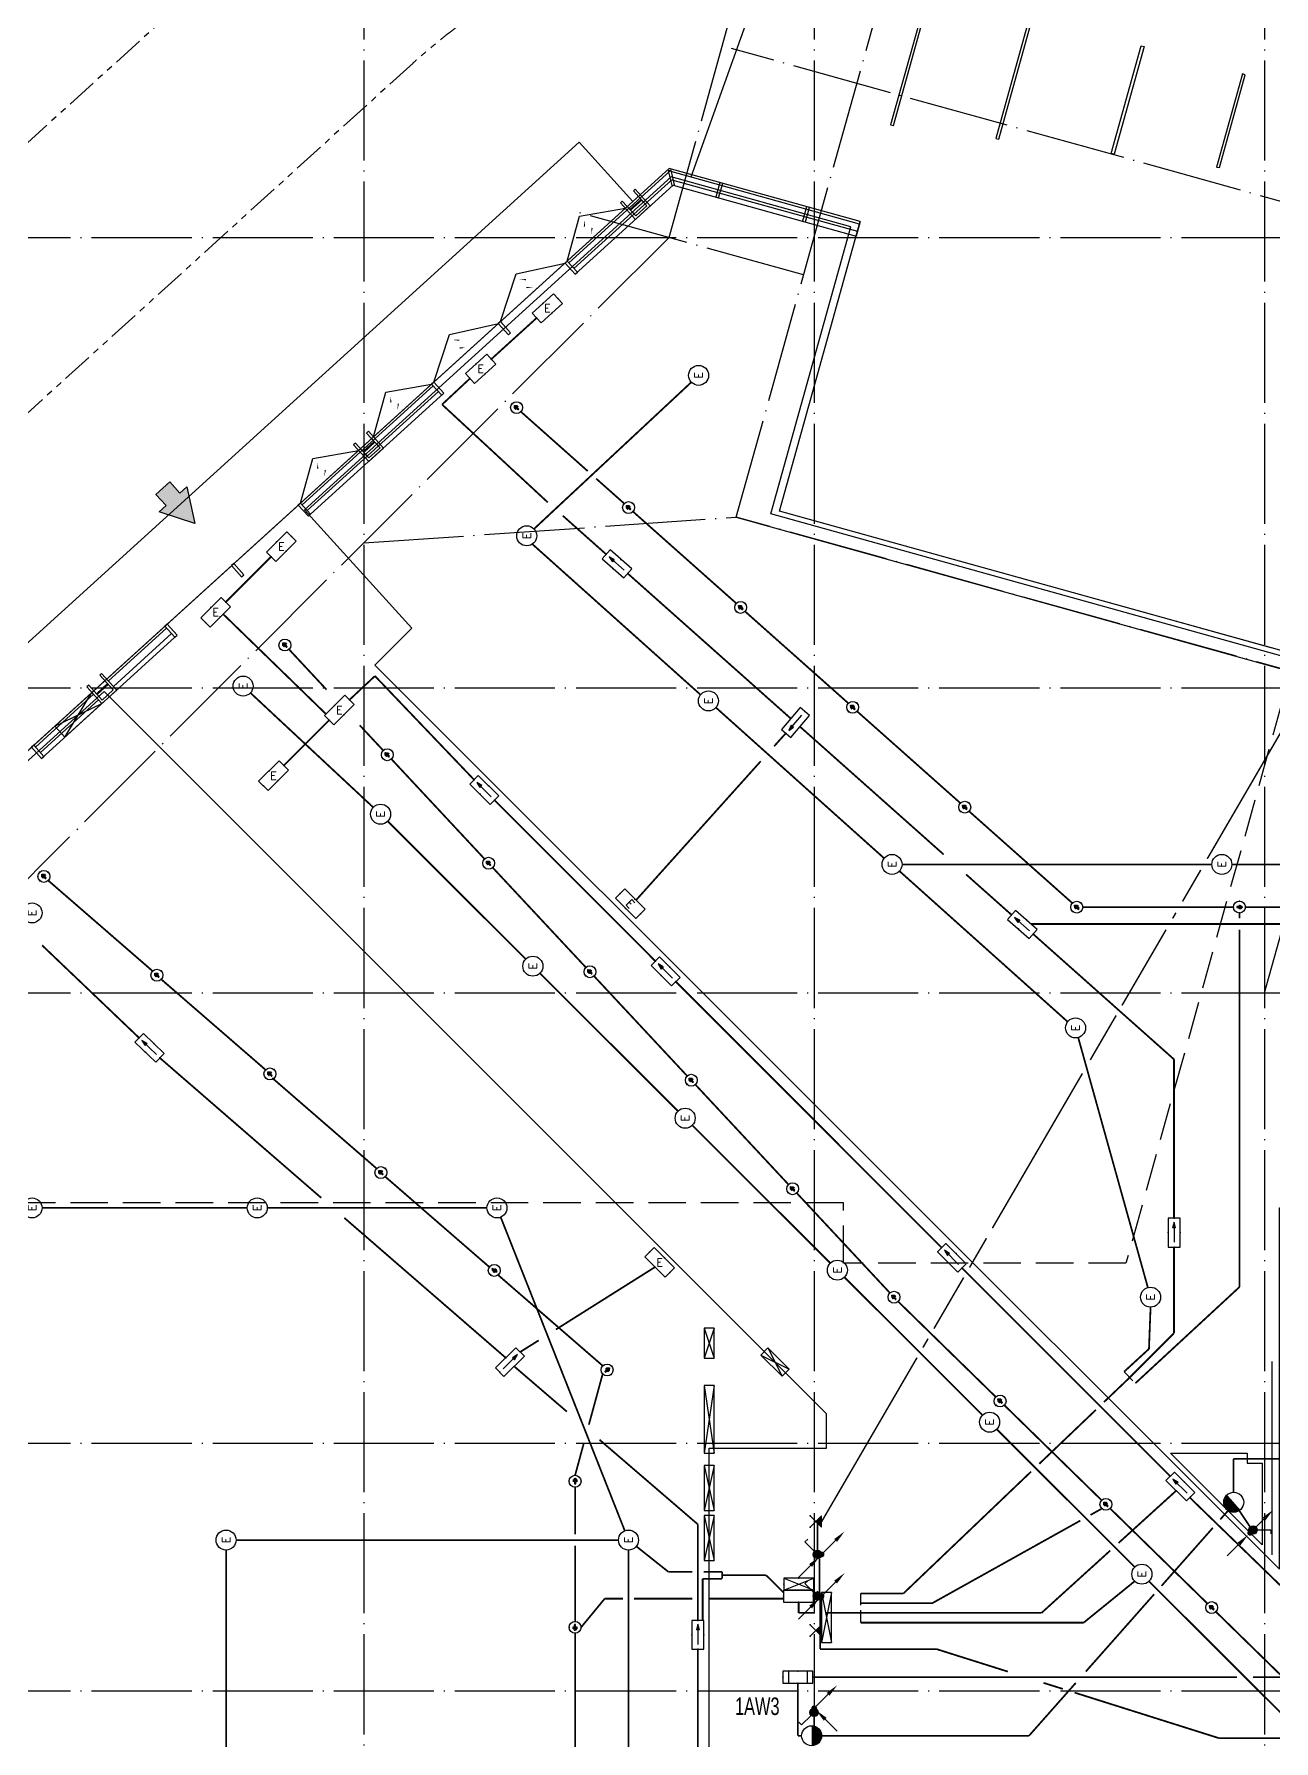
# Model space of a CAD drawing. Extents: x -288892 to 250096, y -100054 to 404668.
# Drawn here: x 70813 to 95587, y 10748 to 44866 of the extents above; entities that cross this region are included whole.
import ezdxf
from ezdxf.enums import TextEntityAlignment as Align
from ezdxf.xclip import XClip

# ---------------------------------------------------------------- set-up
doc = ezdxf.new("R2010")
doc.units = 0
doc.header["$LTSCALE"] = 1000
doc.header["$MEASUREMENT"] = 0
for name, pattern in [('104-14# 核心筒$0$DOTE', [2.42, 2, -0.2, 0.02, -0.2]), ('DASH', [0.35, 0.25, -0.1]), ('X-104 14#平面$0$109 3#平面$0$DASH', [0.35, 0.25, -0.1]), ('X-104 14#平面$0$PHANTOM2', [1.25, 0.625, -0.125, 0.125, -0.125, 0.125, -0.125])]:
    doc.linetypes.add(name, pattern=pattern)
doc.layers.get('0').update_dxf_attribs({"linetype": 'CONTINUOUS'})
for name, color, linetype in [('104-14# 核心筒$0$A_AXIS-轴线', 36, '104-14# 核心筒$0$DOTE'), ('14#楼幕墙$0$A-C_玻璃幕墙', 140, 'CONTINUOUS'), ('14#楼幕墙$0$A-C_窗', 140, 'CONTINUOUS'), ('EQUIP-照明', 3, 'CONTINUOUS'), ('EQUIP-箱柜', 3, 'CONTINUOUS'), ('LWIRE', 4, 'CONTINUOUS'), ('TEL_TEXT', 3, 'CONTINUOUS'), ('WIRE-应急', 2, 'DASH'), ('WIRE-照明', 1, 'CONTINUOUS'), ('X-104 14#平面$0$05-填充_天正', 26, 'CONTINUOUS'), ('X-104 14#平面$0$A-C_玻璃幕墙', 140, 'CONTINUOUS'), ('X-104 14#平面$0$A-E_栏杆', 232, 'CONTINUOUS'), ('X-104 14#平面$0$A-O_屋面', 201, 'CONTINUOUS'), ('X-104 14#平面$0$A-SUR_吊顶', 40, 'CONTINUOUS'), ('X-104 14#平面$0$A-TECH_暖通', 6, 'CONTINUOUS'), ('X-104 14#平面$0$A-TECH_电气', 240, 'CONTINUOUS'), ('X-104 14#平面$0$DUCT-新风管立管', 3, 'CONTINUOUS')]:
    doc.layers.add(name, color=color, linetype=linetype)
doc.layers.add('14#楼幕墙$0$04-不打印_辅助线', color=165, linetype='CONTINUOUS', plot=False)
doc.layers.add('X-104 14#平面$0$000套内', color=226, linetype='CONTINUOUS', lineweight=30)
doc.styles.add('_COMPLEX', font='ros.shx', dxfattribs={"width": 0.6, "bigfont": 'jd.shx'})
doc.styles.add('_TCH_LABEL', font='COMPLEX', dxfattribs={"bigfont": 'GBCBIG'})
doc.styles.add('_TEL_DIM', font='SIMPLEX', dxfattribs={"width": 0.8, "height": 3.5, "bigfont": 'HZTXT'})
doc.styles.get("Standard").update_dxf_attribs({"font": 'gbenor.shx', "bigfont": 'gbcbig.shx'})

# ---------------------------------------------------------------- blocks, each defined once
blk = doc.blocks.new('14#楼幕墙$0$A$C38D07553')
blk.add_lwpolyline([(-60, -300), (0, -300), (0, 0), (-60, 0)], close=True)
blk = doc.blocks.new('*U1890')
blk.add_lwpolyline([(300, 0), (0, 0), (0, 150), (300, 150)], close=True)
blk = doc.blocks.new('14#楼幕墙$0$A$C07E80D9E')
blk.add_lwpolyline([(-350, -50), (-50, -50), (-50, -450), (0, -450), (0, 0), (-400, 0), (-400, -450), (-350, -450)], close=True)
for points in [[(-50, -200), (-350, -200)], [(-50, -220), (-350, -220)]]:
    blk.add_lwpolyline(points)
at = {"layer": '14#楼幕墙$0$A-C_玻璃幕墙', "rotation": 180}
blk.add_blockref('*U1890', (-50, -50), dxfattribs=at)
blk = doc.blocks.new('14#楼幕墙$0$A$C385D642F')
for name, p, rotation in [('14#楼幕墙$0$A$C38D07553', (83542, 43045), 13.34204716216174), ('14#楼幕墙$0$A$C07E80D9E', (82830, 42063), 222.2321969592257), ('14#楼幕墙$0$A$C38D07553', (84572, 42782), 344.4518973650947), ('14#楼幕墙$0$A$C38D07553', (86306, 42300), 344.4518973650947), ('14#楼幕墙$0$A$C38D07553', (81466, 41230), 42.23219695921316), ('14#楼幕墙$0$A$C38D07553', (80133, 40020), 42.23219695921316), ('14#楼幕墙$0$A$C38D07553', (78800, 38810), 42.23219695921316), ('14#楼幕墙$0$A$C07E80D9E', (77499, 37224), 222.2321969592257), ('14#楼幕墙$0$A$C38D07553', (76135, 36391), 42.23219695921316), ('14#楼幕墙$0$A$C38D07553', (74802, 35181), 42.23219695921316), ('14#楼幕墙$0$A$C38D07553', (73469, 33971), 42.23219695921316), ('14#楼幕墙$0$A$C07E80D9E', (72168, 32384), 222.2321969592257), ('14#楼幕墙$0$A$C38D07553', (70804, 31551), 42.23219695921316)]:
    blk.add_blockref(name, p, dxfattribs=dict(rotation=rotation))
blk = doc.blocks.new('14#楼幕墙$0$A$C22714246')
blk.add_lwpolyline([(1740, 497), (870, 0), (0, 497)])
at = {"layer": '14#楼幕墙$0$A-C_玻璃幕墙', "color": 1}
blk.add_lwpolyline([(899, 122, 0, 25, 0), (802, 217, 0, 0, 0), (900, 340, 25, 0, 0), (796, 422, 0, 0, 0)], format="xyseb", dxfattribs=at)
blk = doc.blocks.new('14#楼幕墙$0$ddde')
blk.add_lwpolyline([(1740, 497), (955, 0), (170, 497)])
at = {"layer": '14#楼幕墙$0$A-C_玻璃幕墙', "color": 1}
blk.add_lwpolyline([(926, 122, 0, 25, 0), (1023, 217, 0, 0, 0), (925, 340, 25, 0, 0), (1029, 422, 0, 0, 0)], format="xyseb", dxfattribs=at)
blk = doc.blocks.new('14#楼幕墙')
at = {"layer": '14#楼幕墙$0$A-C_玻璃幕墙'}
for p, q in [((83503, 42180), (66341, 26600)), ((83516, 42124), (81499, 40293)), ((87317, 41119), (83503, 42180)), ((87304, 41070), (83516, 42124)), ((81600, 40182), (83556, 41957)), ((81623, 40068), (83582, 41846)), ((83556, 41957), (87263, 40926)), ((83582, 41846), (87237, 40830)), ((87317, 41119), (87237, 40830)), ((78789, 37833), (76168, 35454)), ((76269, 35343), (78890, 37722)), ((76336, 35269), (79002, 37688)), ((70961, 30389), (73626, 32809)), ((73458, 32994), (72296, 31938)), ((72397, 31827), (73559, 32883)), ((72000, 31670), (70837, 30614)), ((70938, 30503), (72100, 31559))]:
    blk.add_line(p, q, dxfattribs=at)
at = {"layer": '14#楼幕墙$0$A-C_玻璃幕墙', "ltscale": 2}
blk.add_lwpolyline([(66783, 27002), (65708, 28186), (81701, 42704), (82776, 41520)], close=True, dxfattribs=at)
at = {"layer": '14#楼幕墙$0$04-不打印_辅助线', "rotation": 222.2321969592249}
for p in [(81088, 40657), (79755, 39448)]:
    blk.add_blockref('14#楼幕墙$0$A$C22714246', p, dxfattribs=at)
at = {"layer": '14#楼幕墙$0$A-C_玻璃幕墙'}
blk.add_blockref('14#楼幕墙$0$A$C385D642F', (0, -900), dxfattribs=at)
at = {"layer": '14#楼幕墙$0$A-C_窗', "rotation": 222.2321969592249}
for p in [(82420, 41867), (78548, 38352), (77089, 37028)]:
    blk.add_blockref('14#楼幕墙$0$ddde', p, dxfattribs=at)
blk = doc.blocks.new('104-14# 核心筒')
at = {"layer": '104-14# 核心筒$0$A_AXIS-轴线'}
for p, q in [((77400, 54018), (77400, -8545)), ((86400, 54018), (86400, -8545)), ((95400, 54018), (95400, -8545)), ((83500, 40800), (86174, 50411)), ((84843, 35210), (88863, 49661)), ((95400, 25700), (101118, 46251)), ((115900, 35910), (84750, 44577)), ((86190, 40052), (81573, 41336)), ((-24839, 40800), (120260, 40800)), ((106496, 29185), (84843, 35210)), ((-24839, 31800), (120260, 31800)), ((-24839, 25700), (120260, 25700)), ((-24839, 16700), (120260, 16700)), ((-24839, 11750), (120260, 11750))]:
    blk.add_line(p, q, dxfattribs=at)
for points in [[(83500, 40800), (68400, 25700)], [(77400, 34695), (84843, 35210)]]:
    blk.add_lwpolyline(points, dxfattribs=at)
blk = doc.blocks.new('*U1805')
blk.add_lwpolyline([(200, 0), (200, 1000), (0, 1000), (0, 0), (200, 0), (0, 1000), (0, 0), (200, 1000)])
blk = doc.blocks.new('X-104 14#平面$0$dd')
at = {"layer": 'X-104 14#平面$0$A-TECH_电气', "rotation": 180}
blk.add_blockref('*U1805', (86813, -285384), dxfattribs=at)
blk = doc.blocks.new('X-104 14#平面$0$sfafd')
at = {"layer": 'X-104 14#平面$0$05-填充_天正'}
blk.add_hatch(color=256, dxfattribs=at).paths.add_polyline_path([(0, 0), (-143, -205), (-307, -90), (-379, -192), (-590, 261), (-92, 217), (-164, 115)])
blk.add_lwpolyline([(0, 0), (-143, -205), (-307, -90), (-379, -192), (-590, 261), (-92, 217), (-164, 115)], close=True, dxfattribs=at)
blk = doc.blocks.new('*U1802')
blk.add_lwpolyline([(200, 0), (200, 600), (0, 600), (0, 0), (200, 0), (0, 600), (0, 0), (200, 600)])
blk = doc.blocks.new('*U1813')
blk.add_lwpolyline([(200, 0), (200, 1350), (0, 1350), (0, 0), (200, 0), (0, 1350), (0, 0), (200, 1350)])
blk = doc.blocks.new('*U1803')
blk.add_lwpolyline([(200, 0), (200, 900), (0, 900), (0, 0), (200, 0), (0, 900), (0, 0), (200, 900)])
blk = doc.blocks.new('*U1834')
blk.add_lwpolyline([(300, 0), (300, 1000), (0, 1000), (0, 0), (300, 0), (0, 1000), (0, 0), (300, 1000)])
blk = doc.blocks.new('X-104 14#平面$0$sdfjladfiididid')
at = {"layer": 'X-104 14#平面$0$A-TECH_暖通', "xscale": -1, "rotation": 312.2321969592098}
blk.add_blockref('*U1834', (71427, 30812), dxfattribs=at)
at = {"layer": 'X-104 14#平面$0$A-TECH_暖通'}
for name, p, rotation in [('*U1802', (84400, 19000), 180.0000000000004), ('*U1802', (85477, 18602), 225.0000000000002), ('*U1813', (84400, 17850), 180.0000000000004), ('*U1803', (84400, 16250), 180.0000000000004), ('*U1803', (84400, 15250), 180.0000000000004)]:
    blk.add_blockref(name, p, dxfattribs=dict(at, rotation=rotation))
blk = doc.blocks.new('X-104 14#平面')
blk.add_line((95550, 14469), (95550, 18332))
for points in [[(84843, 35210), (97097, 31800)], [(95534, 32598), (92451, 33456)]]:
    blk.add_lwpolyline(points)
at = {"layer": 'X-104 14#平面$0$000套内'}
blk.add_lwpolyline([(96133, 32326), (85536, 35276), (87132, 41014), (83543, 42013), (76213, 35359), (78362, 32993), (77624, 32254), (95700, 14178), (95700, 21400), (113750, 21400), (113750, 26000), (116750, 26000), (116750, 38348), (99169, 43240)], close=True, dxfattribs=at)
blk.add_lwpolyline([(71599, -2050), (108013, -2050), (110308, 1228), (100422, 8150), (92750, 8150), (92750, 7700), (86650, 7700), (86650, 9600), (84300, 9600), (84300, 16600), (86650, 16600), (86650, 17288), (72211, 31727), (66884, 26891), (68400, 25220), (68400, 6450), (71550, 6450), (71550, -2050)], dxfattribs=at)
at = {"layer": 'X-104 14#平面$0$A-C_玻璃幕墙'}
blk.add_lwpolyline([(-1359, -2200), (108092, -2200), (111292, 2370), (113380, 908), (115789, 4348), (113701, 5811), (116900, 10380), (116900, 38462), (99065, 43424), (96016, 32464), (85707, 35332), (87317, 41119), (83503, 42180), (66341, 26600), (4762, 26600)], close=True, dxfattribs=at)
at = {"layer": 'X-104 14#平面$0$A-E_栏杆'}
for points in [[(88754, 45799), (88696, 45815), (87927, 43050), (87987, 43042)], [(90777, 45236), (90719, 45252), (90031, 42777), (90091, 42769)], [(92395, 42470), (92335, 42478), (92935, 44635), (92993, 44619)], [(95016, 44056), (94958, 44072), (94439, 42205), (94499, 42197)]]:
    blk.add_lwpolyline(points, close=True, dxfattribs=at)
at = {"layer": 'X-104 14#平面$0$A-O_屋面', "ltscale": 5}
blk.add_lwpolyline([(86050, 49550), (86050, 48900), (86400, 48900), (83933, 42008)], dxfattribs=at)
at = {"layer": 'X-104 14#平面$0$A-SUR_吊顶', "linetype": 'X-104 14#平面$0$PHANTOM2'}
for p, q in [((75695, 47247), (65745, 38215)), ((78384, 44285), (68434, 35253))]:
    blk.add_line(p, q, dxfattribs=at)
at = {"layer": 'X-104 14#平面$0$A-SUR_吊顶', "linetype": 'X-104 14#平面$0$109 3#平面$0$DASH', "ltscale": 3}
blk.add_lwpolyline([(109062, -4432), (119297, 10714), (117563, 11100), (120742, 38795), (99427, 44725), (92631, 20300), (86987, 20300), (86987, 21500), (8392, 21500), (5689, 8781), (-2734, 10571), (-6010, -4842), (40178, -2825), (39845, -4916), (83846, -2647)], close=True, dxfattribs=at)
at = {"layer": 'X-104 14#平面$0$A-SUR_吊顶', "linetype": 'X-104 14#平面$0$PHANTOM2'}
blk.add_arc((86449, 35400), 12000, 90, 132.2322, dxfattribs=at)
at = {"layer": 'X-104 14#平面$0$DUCT-新风管立管', "color": 1}
blk.add_lwpolyline([(95350, 14669), (93519, 16500), (95050, 16500), (95050, 16300), (95350, 16300)], close=True, dxfattribs=at)
ref = blk.add_blockref('104-14# 核心筒', (0, 0))
XClip(ref).set_block_clipping_path([(-38664.3623821461, -25500), (139216.5485069363, 330900)])
for name, p in [('X-104 14#平面$0$dd', (-63, 299100)), ('14#楼幕墙', (0, 0)), ('X-104 14#平面$0$sdfjladfiididid', (0, 0))]:
    blk.add_blockref(name, p)
at = {"xscale": 1.5, "yscale": 1.5, "zscale": 1.5, "rotation": 167.2307667264407}
blk.add_blockref('X-104 14#平面$0$sfafd', (73246, 35663), dxfattribs=at)
blk = doc.blocks.new('$equip_U$00000189(HT0843)')
at = {"color": 2}
for p, q in [((-0.72, 0.66), (-0.72, 0)), ((0.72, 0.66), (-0.72, 0.66)), ((-0.72, 0), (0.72, 0)), ((0.72, 0), (0.72, 0.66))]:
    blk.add_line(p, q, dxfattribs=at)
at = {"color": 2, "const_width": 0.0125}
for points in [[(0.72, 0.66), (0.72, 0.66), (-0.72, 0.66)], [(-0.72, 0.66), (-0.72, 0)], [(-0.72, 0), (0.72, 0)], [(0.72, 0), (0.72, 0.66)]]:
    blk.add_lwpolyline(points, dxfattribs=at)
at = {"color": 2}
blk.add_lwpolyline([(-0.72, 0.66), (-0.72, 0)], dxfattribs=at)
for p in [(-0.72, 0.33), (0, 0.66), (0, 0), (0.72, 0.33)]:
    blk.add_point(p)
at = {"color": 7, "style": '_TEL_DIM'}
blk.add_attdef('$TEXT$', text='', height=0.4, dxfattribs=at).set_placement((0, 0.33), align=Align.MIDDLE_CENTER)
at = {"color": 7, "style": '_TEL_DIM', "flags": 1}
blk.add_attdef('A', text='', height=0.000025, dxfattribs=at).set_placement((0, 0), align=Align.MIDDLE_CENTER)
blk = doc.blocks.new('$equip$00001838')
blk.add_circle((0, 0), 0.5)
at = {"color": 7, "style": '_TEL_DIM'}
blk.add_attdef('$TEXT$', text='', height=0.4, dxfattribs=at).set_placement((0, 0), align=Align.MIDDLE_CENTER)
at = {"color": 7, "style": '_TEL_DIM', "flags": 1}
blk.add_attdef('A', text='', height=0.00002, dxfattribs=at).set_placement((0, 0), align=Align.MIDDLE_CENTER)
blk = doc.blocks.new('$equip$00002541')
blk.add_hatch(color=256).paths.add_polyline_path([(-0.24, 0.372), (-0.528, 0.3), (-0.24, 0.228)])
for p, q in [((-0.72, 0.6), (-0.72, 0)), ((0.72, 0.6), (-0.72, 0.6)), ((-0.72, 0), (0.72, 0)), ((-0.24, 0.372), (-0.528, 0.3)), ((-0.528, 0.3), (-0.24, 0.228)), ((-0.24, 0.372), (-0.24, 0.228)), ((0.72, 0), (0.72, 0.6))]:
    blk.add_line(p, q)
at = {"color": 7}
blk.add_line((-0.48, 0.3), (0.48, 0.3), dxfattribs=at)
at = {"const_width": 0.02}
blk.add_lwpolyline([(-0.72, 0.6), (-0.72, 0), (0.72, 0), (0.72, 0.6), (-0.72, 0.6), (-0.72, 0)], dxfattribs=at)
for p in [(-0.72, 0.3), (0, 0.6), (0, 0), (0.72, 0.3)]:
    blk.add_point(p)
at = {"color": 7, "style": '_TEL_DIM', "flags": 1}
blk.add_attdef('A', text='', height=0.00002, dxfattribs=at).set_placement((0, 0), align=Align.MIDDLE_CENTER)
blk = doc.blocks.new('$equip$00002534')
for p, q in [((-0.72, 0.66), (-0.72, 0)), ((0.72, 0.66), (-0.72, 0.66)), ((-0.72, 0), (0.72, 0)), ((0.72, 0), (0.72, 0.66))]:
    blk.add_line(p, q)
at = {"const_width": 0.02}
blk.add_lwpolyline([(-0.72, 0.66), (-0.72, 0), (0.72, 0), (0.72, 0.66), (-0.72, 0.66), (-0.72, 0)], dxfattribs=at)
for p in [(-0.72, 0.33), (0, 0.66), (0, 0), (0.72, 0.33)]:
    blk.add_point(p)
at = {"color": 7, "style": '_TEL_DIM'}
blk.add_attdef('$TEXT$', text='', height=0.4, dxfattribs=at).set_placement((0, 0.33), align=Align.MIDDLE_CENTER)
at = {"color": 7, "style": '_TEL_DIM', "flags": 1}
blk.add_attdef('A', text='', height=0.00002, dxfattribs=at).set_placement((0, 0), align=Align.MIDDLE_CENTER)
blk = doc.blocks.new('$equip$00001154')
for p, q in [((0, 0.283), (0, -0.283)), ((0, 0.283), (0.566, -0.283)), ((0.566, 0.283), (0, -0.283))]:
    blk.add_line(p, q)
for p in [(0, 0.004), (0.283, 0), (0.566, 0.283), (0.566, -0.283)]:
    blk.add_point(p)
blk.add_solid([(0, -0.283), (0.283, 0), (0, 0.283)])
at = {"layer": 'TEL_TEXT', "style": '_TEL_DIM', "flags": 1}
blk.add_attdef('A', text='', height=0.00002, dxfattribs=at).set_placement((0, 0), align=Align.MIDDLE_CENTER)
blk = doc.blocks.new('$equip$00001151')
blk.add_circle((0, 0.5), 0.5)
for points in [[(0.433, 0.25), (-0.433, 0.25), (0.5, 0.5), (-0.5, 0.5)], [(0.25, 0.067), (-0.25, 0.067), (0.433, 0.25), (-0.433, 0.25)], [(0, 0), (0, 0), (0.25, 0.067), (-0.25, 0.067)]]:
    blk.add_solid(points)
at = {"flags": 9}
blk.add_attdef('A', (0, 0), '', height=0.00002, dxfattribs=at)
blk = doc.blocks.new('$equip$00001962')
for p, q in [((0.147, 0.356), (0.625, 0.833)), ((0.625, 0.833), (0.766, 0.692))]:
    blk.add_line(p, q)
blk.add_circle((0, 0.208), 0.208)
for p in [(-0.208, 0.208), (0, 0.417), (0, 0), (0.208, 0.208)]:
    blk.add_point(p)
for points in [[(-0.18, 0.313), (0.18, 0.313), (-0.208, 0.208), (0.208, 0.208)], [(-0.18, 0.104), (0.18, 0.104), (-0.208, 0.208), (0.208, 0.208)], [(-0.104, 0.389), (0.104, 0.389), (-0.18, 0.313), (0.18, 0.313)], [(-0.104, 0.028), (0.104, 0.028), (-0.18, 0.104), (0.18, 0.104)], [(0, 0.417), (0, 0.417), (-0.104, 0.389), (0.104, 0.389)], [(0, 0), (0, 0), (-0.104, 0.028), (0.104, 0.028)]]:
    blk.add_solid(points)
at = {"layer": 'TEL_TEXT', "style": '_TEL_DIM', "flags": 1}
blk.add_attdef('A', text='', height=0.00002, dxfattribs=at).set_placement((0, 0), align=Align.MIDDLE_CENTER)
blk = doc.blocks.new('$TelecSys$00000081')
for p, q in [((0.104, 0.104), (0.104, 0.104)), ((-1.15, -1.15), (-0.55, -0.55)), ((-0.104, -0.104), (-0.104, -0.104))]:
    blk.add_line(p, q)
at = {"const_width": 0.142}
blk.add_lwpolyline([(0.071, 0, 1), (-0.071, 0, 1)], format="xyb", close=True, dxfattribs=at)
blk.add_solid([(-0.62, -0.48), (-0.48, -0.62), (-0.1, -0.1)])
at = {"width": 0.8, "flags": 9}
blk.add_attdef('A', (0, 0), '', height=0.00002, rotation=180, dxfattribs=at)
blk = doc.blocks.new('$TelecSys$00000079')
for p, q in [((0.7, 0.7), (0, 0)), ((0.104, 0.104), (0.104, 0.104)), ((-0.104, -0.104), (-0.104, -0.104))]:
    blk.add_line(p, q)
at = {"const_width": 0.142}
blk.add_lwpolyline([(-0.071, 0, 1), (0.071, 0, 1)], format="xyb", close=True, dxfattribs=at)
blk.add_solid([(0.63, 0.77), (0.77, 0.63), (1.15, 1.15)])
at = {"width": 0.8, "flags": 9}
blk.add_attdef('A', (0, 0), '', height=0.00002, dxfattribs=at)
blk = doc.blocks.new('$equip$00001428')
for p, q in [((0.75, 0.6), (-0.75, 0.6)), ((-0.75, 0.6), (-0.75, 0)), ((-0.75, 0), (0.75, 0)), ((-0.469, 0.6), (-0.469, 0)), ((0.469, 0.6), (0.469, 0)), ((0.75, 0), (0.75, 0.6))]:
    blk.add_line(p, q)
for p in [(-0.75, 0.3), (0, 0.6), (0, 0), (0.75, 0.3)]:
    blk.add_point(p)
at = {"style": '_TCH_LABEL', "flags": 9}
blk.add_attdef('A', (0, 0), '', height=0.00002, dxfattribs=at)
blk = doc.blocks.new('$equip$00001424')
for p, q in [((-0.75, 0), (0.75, 0.6)), ((-0.75, 0.6), (0.75, 0)), ((0.75, 0.6), (-0.75, 0.6)), ((-0.75, 0.6), (-0.75, 0)), ((-0.75, 0), (0.75, 0)), ((0.75, 0), (0.75, 0.6))]:
    blk.add_line(p, q)
for p in [(-0.75, 0.3), (0, 0.6), (0, 0), (0.75, 0.3)]:
    blk.add_point(p)
at = {"style": '_TCH_LABEL', "flags": 9}
blk.add_attdef('A', (0, 0), '', height=0.00002, dxfattribs=at)
blk = doc.blocks.new('$equip$00001413')
for p, q in [((0.75, 0.6), (-0.75, 0.6)), ((-0.75, 0.6), (-0.75, 0)), ((-0.75, 0), (0.75, 0)), ((0.75, 0), (0.75, 0.6))]:
    blk.add_line(p, q)
for p in [(-0.75, 0.3), (0, 0.6), (0, 0), (0.75, 0.3)]:
    blk.add_point(p)
at = {"style": '_TCH_LABEL', "flags": 9}
blk.add_attdef('A', (0, 0), '', height=0.00002, dxfattribs=at)
blk = doc.blocks.new('$equip_U$00000283(晏大钊)')
at = {"color": 3}
for p, q in [((-0.07, 0.05), (-0.27, 0.05)), ((-0.27, 0.05), (-0.27, 0.05)), ((-0.26, 0.05), (-0.27, 0.04)), ((-0.25, 0.05), (-0.27, 0.03)), ((-0.24, 0.05), (-0.27, 0.02)), ((-0.23, 0.05), (-0.27, 0.01)), ((-0.22, 0.05), (-0.27, 0)), ((-0.2, 0.05), (-0.27, -0.01)), ((-0.19, 0.05), (-0.27, -0.03)), ((-0.18, 0.05), (-0.27, -0.04)), ((-0.17, 0.05), (-0.27, -0.05)), ((-0.16, 0.05), (-0.27, -0.06)), ((-0.27, 0.05), (-0.27, 0.05)), ((-0.26, 0.05), (-0.27, 0.04)), ((-0.25, 0.05), (-0.27, 0.03)), ((-0.24, 0.05), (-0.27, 0.02)), ((-0.23, 0.05), (-0.27, 0.01)), ((-0.22, 0.05), (-0.27, 0)), ((-0.2, 0.05), (-0.27, -0.01)), ((-0.19, 0.05), (-0.27, -0.03)), ((-0.18, 0.05), (-0.27, -0.04)), ((-0.17, 0.05), (-0.27, -0.05)), ((-0.16, 0.05), (-0.27, -0.06)), ((-0.15, 0.05), (-0.26, -0.06)), ((-0.15, 0.05), (-0.26, -0.06)), ((-0.14, 0.05), (-0.25, -0.06)), ((-0.14, 0.05), (-0.25, -0.06)), ((-0.13, 0.05), (-0.24, -0.06)), ((-0.13, 0.05), (-0.24, -0.06)), ((-0.11, 0.05), (-0.23, -0.06)), ((-0.11, 0.05), (-0.23, -0.06)), ((-0.1, 0.05), (-0.22, -0.06)), ((-0.1, 0.05), (-0.22, -0.06)), ((-0.09, 0.05), (-0.21, -0.06)), ((-0.09, 0.05), (-0.21, -0.06)), ((-0.08, 0.05), (-0.2, -0.06)), ((-0.08, 0.05), (-0.2, -0.06)), ((-0.07, 0.05), (-0.18, -0.06)), ((-0.07, 0.05), (-0.18, -0.06)), ((-0.06, 0.05), (-0.17, -0.06)), ((-0.06, 0.05), (-0.17, -0.06)), ((-0.05, 0.05), (-0.16, -0.06)), ((-0.05, 0.05), (-0.16, -0.06)), ((-0.04, 0.05), (-0.15, -0.06)), ((-0.04, 0.05), (-0.15, -0.06)), ((-0.02, 0.05), (-0.14, -0.06)), ((-0.02, 0.05), (-0.14, -0.06)), ((-0.01, 0.05), (-0.13, -0.06)), ((-0.01, 0.05), (-0.13, -0.06)), ((0, 0.05), (-0.12, -0.06)), ((0, 0.05), (-0.12, -0.06)), ((0.01, 0.05), (-0.11, -0.06)), ((0.01, 0.05), (-0.11, -0.06)), ((0.02, 0.05), (-0.09, -0.06)), ((0.02, 0.05), (-0.09, -0.06)), ((0.03, 0.05), (-0.08, -0.06)), ((0.03, 0.05), (-0.08, -0.06)), ((0.04, 0.05), (-0.07, -0.06)), ((0.04, 0.05), (-0.07, -0.06)), ((0.05, 0.05), (-0.06, -0.06)), ((0.05, 0.05), (-0.06, -0.06)), ((-0.04, 0.17), (-0.05, 0.16)), ((-0.04, 0.17), (-0.05, 0.16)), ((0.07, 0.05), (-0.05, -0.06)), ((0.07, 0.05), (-0.05, -0.06)), ((-0.03, 0.17), (-0.04, 0.16)), ((-0.02, 0.17), (-0.04, 0.15)), ((-0.03, 0.17), (-0.04, 0.16)), ((-0.02, 0.17), (-0.04, 0.15)), ((0.15, 0.13), (-0.04, -0.06)), ((0.15, 0.13), (-0.04, -0.06)), ((0.21, 0.08), (-0.04, -0.18)), ((0.17, 0.03), (-0.04, -0.18)), ((-0.01, 0.17), (-0.03, 0.15)), ((0, 0.17), (-0.03, 0.14)), ((-0.01, 0.17), (-0.03, 0.15)), ((0, 0.17), (-0.03, 0.14)), ((0.16, 0.13), (-0.03, -0.06)), ((0.16, 0.13), (-0.03, -0.06)), ((0.22, 0.07), (-0.03, -0.18)), ((0.17, 0.02), (-0.03, -0.18)), ((0.01, 0.17), (-0.02, 0.14)), ((0.01, 0.17), (-0.02, 0.14)), ((0.17, 0.12), (-0.02, -0.06)), ((0.17, 0.12), (-0.02, -0.06)), ((0.22, 0.07), (-0.02, -0.18)), ((0.17, 0.01), (-0.02, -0.18)), ((0.02, 0.17), (-0.01, 0.13)), ((0.03, 0.17), (-0.01, 0.13)), ((0.02, 0.17), (-0.01, 0.13)), ((0.03, 0.17), (-0.01, 0.13)), ((0.23, 0.06), (-0.01, -0.18)), ((0.05, 0.17), (0, 0.12)), ((0.06, 0.17), (0, 0.12)), ((0.05, 0.17), (0, 0.12)), ((0.06, 0.17), (0, 0.12)), ((0.17, 0.11), (0, -0.06)), ((0.17, 0.11), (0, -0.06)), ((0.24, 0.06), (0, -0.18)), ((0.07, 0.17), (0.01, 0.11)), ((0.07, 0.17), (0.01, 0.11)), ((0.18, 0.11), (0.01, -0.06)), ((0.18, 0.11), (0.01, -0.06)), ((0.08, 0.17), (0.02, 0.1)), ((0.09, 0.17), (0.02, 0.1)), ((0.08, 0.17), (0.02, 0.1)), ((0.09, 0.17), (0.02, 0.1)), ((0.18, 0.1), (0.02, -0.06)), ((0.18, 0.1), (0.02, -0.06)), ((0.24, 0.05), (0.02, -0.18)), ((0.1, 0.17), (0.03, 0.09)), ((0.11, 0.17), (0.03, 0.09)), ((0.1, 0.17), (0.03, 0.09)), ((0.11, 0.17), (0.03, 0.09)), ((0.19, 0.1), (0.03, -0.06)), ((0.19, 0.1), (0.03, -0.06)), ((0.25, 0.05), (0.03, -0.18)), ((0.12, 0.16), (0.04, 0.08)), ((0.12, 0.16), (0.04, 0.08)), ((0.19, 0.09), (0.04, -0.06)), ((0.19, 0.09), (0.04, -0.06)), ((0.25, 0.04), (0.04, -0.18)), ((0.12, 0.16), (0.05, 0.08)), ((0.12, 0.16), (0.05, 0.08)), ((0.13, 0.15), (0.05, 0.07)), ((0.13, 0.15), (0.05, 0.07)), ((0.2, 0.09), (0.05, -0.06)), ((0.2, 0.09), (0.05, -0.06)), ((0.26, 0.03), (0.05, -0.18)), ((0.14, 0.15), (0.06, 0.07)), ((0.14, 0.15), (0.06, 0.07)), ((0.14, 0.14), (0.06, 0.06)), ((0.14, 0.14), (0.06, 0.06)), ((0.21, 0.08), (0.06, -0.06)), ((0.16, 0.04), (0.06, -0.06)), ((0.27, 0.03), (0.06, -0.18)), ((0.15, 0.14), (0.07, 0.06)), ((0.15, 0.14), (0.07, 0.06)), ((0.27, 0.02), (0.07, -0.18)), ((0.28, 0.02), (0.08, -0.18)), ((0.28, 0.01), (0.09, -0.18)), ((0.28, 0.01), (0.09, -0.18)), ((0.29, 0.01), (0.1, -0.18)), ((0.29, 0.01), (0.1, -0.18)), ((0.3, 0), (0.16, -0.13)), ((0.3, 0), (0.16, -0.13)), ((0.21, 0.08), (0.17, 0.04)), ((0.21, 0.08), (0.18, 0.04)), ((0.22, 0.07), (0.19, 0.04)), ((0.22, 0.07), (0.2, 0.04)), ((0.23, 0.06), (0.21, 0.04)), ((0.24, 0.06), (0.21, 0.03)), ((0.24, 0.05), (0.21, 0.02)), ((0.25, 0.05), (0.21, 0.01)), ((0.25, 0.04), (0.21, 0)), ((0.26, 0.03), (0.21, -0.01)), ((0.27, 0.03), (0.21, -0.02)), ((0.27, 0.02), (0.21, -0.03)), ((0.28, 0.02), (0.21, -0.05)), ((-0.03, -0.15), (-0.05, -0.18)), ((-0.03, -0.15), (-0.05, -0.18)), ((0.17, 0), (-0.01, -0.18)), ((0.17, -0.01), (0, -0.18)), ((0.17, -0.03), (0.02, -0.18)), ((0.17, -0.04), (0.03, -0.18)), ((0.17, -0.05), (0.04, -0.18)), ((0.17, -0.05), (0.05, -0.18)), ((0.18, -0.05), (0.06, -0.18)), ((0.19, -0.05), (0.07, -0.18)), ((0.2, -0.05), (0.08, -0.18)), ((0.3, 0), (0.27, -0.03)), ((0.3, 0), (0.27, -0.03))]:
    blk.add_line(p, q, dxfattribs=at)
at = {"color": 3, "linetype": 'ByBlock', "ltscale": 5}
for p, q in [((-0.27, 0.05), (-0.27, -0.06)), ((0.07, 0.05), (-0.27, 0.05)), ((0.07, 0.05), (-0.06, 0.17)), ((-0.06, 0.17), (0.11, 0.17)), ((0.07, 0.05), (0.07, 0.05)), ((0.11, 0.17), (0.3, 0)), ((-0.27, -0.06), (0.07, -0.06)), ((-0.06, -0.18), (0.07, -0.06)), ((0.11, -0.18), (-0.06, -0.18)), ((0.07, -0.06), (0.07, -0.06)), ((0.3, 0), (0.11, -0.18))]:
    blk.add_line(p, q, dxfattribs=at)
at = {"color": 3}
blk.add_circle((0, 0), 0.595, dxfattribs=at)
for p in [(-0.59, 0), (0, 0.59), (0.59, 0), (0, -0.59)]:
    blk.add_point(p)
at = {"color": 7, "style": '_TEL_DIM', "flags": 1}
for tag in ['A', 'REMARK']:
    blk.add_attdef(tag, text='', height=0.000025, dxfattribs=at).set_placement((0, 0), align=Align.MIDDLE_CENTER)
blk = doc.blocks.new('$equip_U$00000284(晏大钊)')
for p in [(-0.298, 0), (0, 0.298), (0.298, 0), (0, -0.298)]:
    blk.add_point(p)
at = {"xscale": 0.5, "yscale": 0.5, "zscale": 0.5}
blk.add_blockref('$equip_U$00000283(晏大钊)', (0, 0), dxfattribs=at)
at = {"color": 7, "style": '_TEL_DIM', "flags": 1}
for tag in ['A', 'REMARK']:
    blk.add_attdef(tag, text='', height=0.0000125, dxfattribs=at).set_placement((0, 0), align=Align.MIDDLE_CENTER)
blk = doc.blocks.new('$equip_U$00000302(HT0843)')
for p in [(-0.298, 0), (0, 0.298), (0.298, 0), (0, -0.298)]:
    blk.add_point(p)
at = {"rotation": 180}
blk.add_blockref('$equip_U$00000284(晏大钊)', (0, 0), dxfattribs=at)
at = {"color": 7, "style": '_TEL_DIM', "flags": 1}
for tag in ['A', 'REMARK']:
    blk.add_attdef(tag, text='', height=0.0000125, dxfattribs=at).set_placement((0, 0), align=Align.MIDDLE_CENTER)

msp = doc.modelspace()

# ---------------------------------------------------------------- linework, layer by layer
at = {"layer": 'WIRE-应急', "linetype": 'DASH'}
for p, q in [((92594, 18127), (92826, 17889)), ((87332, 13111), (87332, 13692))]:
    msp.add_line(p, q, dxfattribs=at)
for points, const_width in [([(79948, 38369), (80854, 39192)], 35), ([(79521, 37982), (78965, 37462)], 35), ([(80802, 34975), (83945, 37908)], 35), ([(81078, 35505), (78965, 37462)], 35), ([(80540, 37318), (81876, 36130)], 35), ([(94256, 28381), (99495, 37387)], 30), ([(82045, 35980), (82604, 35483)], 35), ([(82243, 34468), (81378, 35238)], 35), ([(82780, 35322), (84844, 33487)], 35), ([(80768, 34672), (84130, 31660)], 35), ([(74936, 33807), (75255, 34126)], 35), ([(75255, 34126), (75549, 34419)], 35), ([(74643, 33513), (74936, 33807)], 35), ([(85935, 31183), (82674, 34085)], 35), ([(76644, 31275), (74589, 33273)], 35), ([(85019, 33326), (87083, 31490)], 35), ([(75905, 32568), (76655, 31763)], 35), ([(77113, 31557), (77623, 32035)], 35), ([(79605, 29960), (77623, 32035)], 35), ([(75135, 31697), (77590, 29408)], 35), ([(84437, 31404), (87798, 28392)], 35), ([(76413, 30857), (76706, 31150)], 35), ([(77319, 31050), (77788, 30547)], 35), ([(87258, 31329), (89322, 29494)], 35), ([(76093, 30537), (76413, 30857)], 35), ([(85834, 30891), (85600, 30630)], 35), ([(88987, 28468), (86115, 31024)], 35), ([(75800, 30244), (76093, 30537)], 35), ([(77952, 30374), (79813, 28378)], 35), ([(85333, 30332), (82841, 27554)], 35), ([(83228, 26334), (80012, 29553)], 35), ([(89496, 29331), (91560, 27495)], 35), ([(77878, 29131), (80637, 26375)], 35), ([(79976, 28205), (81838, 26209)], 35), ([(88105, 28135), (91466, 25123)], 35), ([(88156, 28268), (94347, 28268)], 35), ([(90346, 27259), (89437, 28068)], 35), ([(93761, 27528), (94126, 28156)], 30), ([(94747, 28268), (100472, 28268)], 35), ([(71094, 27947), (73180, 26136)], 35), ([(91766, 27416), (94780, 27416)], 35), ([(93564, 27189), (93630, 27303)], 30), ([(94899, 27297), (94899, 27189)], 35), ([(95018, 27416), (97697, 27416)], 35), ([(96566, 27077), (90732, 27077)], 35), ([(92551, 25448), (93433, 26964)], 30), ([(94899, 26964), (94899, 19820)], 35), ([(72912, 24799), (70971, 26652)], 35), ([(93592, 24371), (90777, 26876)], 35), ([(73352, 25972), (75438, 24162)], 35), ([(80920, 26092), (83680, 23336)], 35), ([(82001, 26036), (83862, 24040)], 35), ([(88948, 20608), (83635, 25926)], 35), ([(91918, 24361), (92435, 25250)], 30), ([(91677, 24807), (93069, 19810)], 35), ([(73326, 24399), (76550, 21602)], 35), ([(93592, 21196), (93592, 24371)], 35), ([(75570, 24000), (77656, 22190)], 35), ([(84026, 23867), (85887, 21870)], 35), ([(89962, 20997), (91761, 24090)], 30), ([(83963, 23054), (86723, 20298)], 35), ([(77829, 22026), (79915, 20215)], 35), ([(86052, 21699), (87913, 19703)], 35), ([(70971, 21402), (75071, 21402)], 35), ([(75471, 21402), (79862, 21402)], 35), ([(77012, 21202), (80237, 18405)], 35), ([(82616, 14948), (80136, 21216)], 35), ([(89505, 20211), (89844, 20795)], 30), ([(93592, 20620), (93592, 18900)], 35), ([(81239, 18971), (83220, 20219)], 35), ([(93516, 16037), (89355, 20201)], 35), ([(80083, 20061), (82177, 18244)], 35), ([(87006, 20015), (89765, 17259)], 35), ([(88794, 18989), (89388, 20010)], 30), ([(92819, 17896), (94899, 19820)], 35), ([(88078, 19531), (90030, 17623)], 35), ([(93091, 18583), (93123, 19418)], 35), ([(80526, 18522), (80895, 18754)], 35), ([(88573, 18609), (88677, 18788)], 30), ([(92707, 18012), (93592, 18900)], 35), ([(92594, 18127), (93091, 18583)], 35), ([(80406, 18234), (81459, 17328)], 35), ([(81898, 17068), (82174, 18083)], 35), ([(86550, 15131), (88456, 18408)], 30), ([(92192, 17521), (92707, 18012)], 35), ([(90192, 17466), (92144, 15558)], 35), ([(90899, 16286), (92030, 17365)], 35), ([(81623, 16057), (81799, 16706)], 35), ([(82111, 16767), (84077, 15075)], 35), ([(90048, 16977), (92808, 14221)], 35), ([(88182, 13692), (90736, 16131)], 35), ([(81623, 15819), (81623, 14874)], 35), ([(92484, 14704), (93634, 15748)], 35), ([(92148, 15390), (91923, 15264)], 35), ([(92306, 15402), (94258, 13494)], 35), ([(93906, 15612), (97391, 12230)], 35), ([(84077, 13156), (84077, 15075)], 35), ([(86467, 14558), (86467, 15103)], 35), ([(91718, 15150), (88759, 13499)], 35), ([(82490, 14762), (74848, 14762)], 35), ([(74648, 8815), (74648, 14562)], 35), ([(81623, 14649), (81623, 13174)], 35), ([(82690, 8815), (82690, 14562)], 35), ([(83484, 14129), (82846, 14637)], 35), ([(86507, 13716), (86507, 14391)], 35), ([(90943, 13305), (92317, 14552)], 35), ([(83964, 14129), (83484, 14129)], 35), ([(84561, 13987), (84172, 13987)], 35), ([(84172, 13987), (84172, 13156)], 35), ([(84561, 14129), (84189, 14129)], 35), ([(84561, 13987), (84561, 14129)], 35), ([(85441, 14058), (84561, 14058)], 35), ([(85790, 13712), (85441, 14058)], 35), ([(87332, 13692), (88182, 13692)], 35), ([(92807, 13940), (91786, 13111)], 35), ([(93091, 13938), (95851, 11182)], 35), ([(82215, 13590), (81742, 13017)], 35), ([(82577, 13590), (82215, 13590)], 35), ([(83964, 13590), (82802, 13590)], 35), ([(85790, 13590), (84285, 13590)], 35), ([(86090, 13521), (86090, 13305)], 35), ([(86090, 13305), (86409, 13305)], 35), ([(86521, 13580), (86521, 13000)], 35), ([(86634, 13305), (87332, 13305)], 35), ([(87332, 13499), (88759, 13499)], 35), ([(87332, 13305), (90943, 13305)], 35), ([(94420, 13337), (96372, 11429)], 35), ([(81623, 13174), (81623, 13136)], 35), ([(87332, 13111), (91786, 13111)], 35), ([(81623, 12898), (81623, 10174)], 35), ([(86520, 12873), (86520, 12583)], 35), ([(84077, 12580), (84077, 4421)], 35), ([(86520, 12583), (88843, 12583)], 35), ([(88843, 12583), (90271, 12132)], 35), ([(90984, 11907), (91371, 11786)], 35), ([(91606, 11712), (94483, 10804)], 35), ([(103105, 10804), (94483, 10804)], 35)]:
    msp.add_lwpolyline(points, dxfattribs=dict(at, const_width=const_width))
at = {"layer": 'WIRE-照明', "linetype": 'Continuous', "const_width": 35}
for points in [[(94778, 15717), (94778, 16384)], [(94778, 16384), (100808, 16384)], [(94677, 15356), (94517, 15175)], [(95113, 15024), (94895, 15351)], [(94368, 15007), (93342, 13846)], [(93193, 13677), (91828, 12132)], [(86375, 12020), (94853, 12020)], [(95171, 12020), (96256, 12020)], [(86075, 11900), (86075, 10850)], [(91629, 11907), (90694, 10850)], [(86400, 11233), (86400, 11044)], [(86150, 10850), (86075, 10850)], [(86550, 10850), (90694, 10850)]]:
    msp.add_lwpolyline(points, dxfattribs=at)

# ---------------------------------------------------------------- block references
msp.add_blockref('X-104 14#平面', (0, 0))
at = {"layer": 'EQUIP-照明'}
ref = msp.add_blockref('$equip$00002534', (80979, 39483), dxfattribs=dict(at, xscale=400, yscale=400, zscale=400, rotation=222.2321969592239))
ref.add_attrib('$TEXT$', 'E', dxfattribs={"layer": '0', "color": 7, "height": 160, "style": '_TEL_DIM'}).set_placement((81067, 39385), align=Align.MIDDLE_CENTER)
ref = msp.add_blockref('$equip$00002534', (79646, 38273), dxfattribs=dict(at, xscale=400, yscale=400, zscale=400, rotation=222.2321969592239))
ref.add_attrib('$TEXT$', 'E', dxfattribs={"layer": '0', "color": 7, "height": 160, "style": '_TEL_DIM'}).set_placement((79735, 38175), align=Align.MIDDLE_CENTER)
at = {"layer": 'EQUIP-照明', "xscale": 400, "yscale": 400, "zscale": 400}
for name, p, rotation in [('$equip$00001838', (84091, 38045), 89.99999999999997), ('$equip$00001838', (80656, 34838), 89.99999999999997), ('$equip$00001838', (74988, 31833), 89.99999999999997), ('$equip$00001838', (84287, 31537), 89.99999999999997), ('$equip$00001838', (77736, 29272), 89.99999999999997), ('$equip$00001838', (87956, 28268), 89.99999999999997), ('$equip$00001838', (94547, 28268), 89.99999999999997), ('$equip$00002534', (82633, 27389), 315.0000000000002), ('$equip$00001838', (70771, 27299), 89.99999999999997), ('$equip$00001838', (80779, 26234), 89.99999999999997), ('$equip$00001838', (91624, 25000), 89.99999999999997), ('$equip$00001838', (83822, 23195), 89.99999999999997), ('$equip$00001838', (70771, 21402), 89.99999999999997), ('$equip$00001838', (75271, 21402), 89.99999999999997), ('$equip$00001838', (80062, 21402), 89.99999999999997), ('$equip$00001838', (86864, 20157), 89.99999999999997), ('$equip$00001838', (93123, 19618), 89.99999999999997), ('$equip$00001838', (89907, 17118), 89.99999999999997), ('$equip$00001838', (74648, 14762), 89.99999999999997), ('$equip$00001838', (82690, 14762), 89.99999999999997), ('$equip$00001838', (92949, 14080), 89.99999999999997)]:
    msp.add_blockref(name, p, dxfattribs=dict(at, rotation=rotation)).add_auto_attribs({'$TEXT$': 'E'})
at = {"layer": 'EQUIP-照明'}
for name, p, xscale, yscale, zscale, rotation in [('$equip_U$00000302(HT0843)', (80453, 37400), 400, 400, 400, 316.9665356380592), ('$equip_U$00000302(HT0843)', (82691, 35402), 400, 400, 400, 316.9665356380592), ('$equip$00002541', (82379, 34187), 400, 400, 400, 318.3423237401138), ('$equip_U$00000302(HT0843)', (84931, 33406), 400, 400, 400, 316.9665356380592), ('$equip_U$00000302(HT0843)', (75823, 32654), 400, 400, 400, 313.8801739575255), ('$equip$00002541', (86119, 31028), 399.9999999999999, 399.9999999999999, 399.9999999999999, 49.7418598526606), ('$equip_U$00000302(HT0843)', (87170, 31409), 400, 400, 400, 316.9665356380592), ('$equip_U$00000302(HT0843)', (77870, 30461), 400, 400, 400, 313.8801739575255), ('$equip$00002541', (79723, 29671), 400, 400, 400, 315.0000000000001), ('$equip_U$00000302(HT0843)', (89409, 29413), 400, 400, 400, 316.9665356380592), ('$equip_U$00000302(HT0843)', (79895, 28292), 400, 400, 400, 313.8801739575255), ('$equip_U$00000302(HT0843)', (71008, 28029), 400, 400, 400, 316.4109297896896), ('$equip$00002541', (90482, 26978), 400, 400, 400, 318.342323740115), ('$equip_U$00000302(HT0843)', (91647, 27414), 400, 400, 400, 316.9665356380592), ('$equip_U$00000302(HT0843)', (94899, 27416), 400, 400, 400, 180), ('$equip_U$00000302(HT0843)', (81920, 26123), 400, 400, 400, 313.8801739575255), ('$equip$00002541', (83346, 26045), 400, 400, 400, 315.0000000000001), ('$equip_U$00000302(HT0843)', (73266, 26054), 400, 400, 400, 316.4109297896896), ('$equip$00002541', (73035, 24513), 400, 400, 400, 315.974484742239), ('$equip_U$00000302(HT0843)', (75525, 24080), 400, 400, 400, 316.4109297896896), ('$equip_U$00000302(HT0843)', (83945, 23954), 400, 400, 400, 313.8801739575255), ('$equip_U$00000302(HT0843)', (77743, 22108), 400, 400, 400, 316.4109297896896), ('$equip_U$00000302(HT0843)', (85970, 21785), 400, 400, 400, 313.8801739575255), ('$equip$00002541', (93472, 20908), 400, 400, 400, 270), ('$equip$00002541', (89067, 20320), 400, 400, 400, 315.0000000000001), ('$equip_U$00000302(HT0843)', (80007, 20152), 400.0000000000001, 400.0000000000001, 400.0000000000001, 145.321117675392), ('$equip_U$00000302(HT0843)', (87996, 19617), 400, 400, 400, 313.8801739575255), ('$equip$00002541', (80237, 18405), 400, 400, 400, 224.7395281877359), ('$equip_U$00000302(HT0843)', (82263, 18162), 400, 400, 400, 221.7088862700563), ('$equip_U$00000302(HT0843)', (90116, 17541), 400, 400, 400, 316.5283052401772), ('$equip_U$00000302(HT0843)', (81623, 15938), 400, 400, 400, 270), ('$equip$00002541', (93634, 15748), 400, 400, 400, 315.0000000000001), ('$equip$00001151', (94634, 15385), 400, 400, 400, 311.3471692218026), ('$equip_U$00000302(HT0843)', (92230, 15476), 400.0000000000001, 400.0000000000001, 400.0000000000001, 316.5283052401772), ('$equip$00001154', (86550, 15133), 400, 400, 400, 180), ('$equip$00001962', (95113, 14906), 400, 400, 400, 314.9999999999998), ('$equip$00001962', (86550, 14475), 400, 400, 400, 90), ('$equip$00001962', (86550, 13643), 400, 400, 400, 90), ('$equip_U$00000302(HT0843)', (94344, 13412), 400.0000000000001, 400.0000000000001, 400.0000000000001, 316.5283052401772), ('$equip_U$00000302(HT0843)', (81623, 13017), 400, 400, 400, 90), ('$equip$00002541', (83957, 12868), 400, 400, 400, 270), ('$equip$00001154', (86550, 12956), 400, 400, 400, 180), ('$equip$00001962', (86400, 11400), 400, 400, 400, 180), ('$equip$00001151', (86550, 10850), 400, 400, 400, 90)]:
    msp.add_blockref(name, p, dxfattribs=dict(at, xscale=xscale, yscale=yscale, zscale=zscale, rotation=rotation))
ref = msp.add_blockref('$equip$00002534', (75659, 34716), dxfattribs=dict(at, xscale=400, yscale=400, zscale=400, rotation=224.9999999999991))
ref.add_attrib('$TEXT$', 'E', dxfattribs={"layer": '0', "color": 7, "height": 160, "style": '_TEL_DIM'}).set_placement((75752, 34623), align=Align.MIDDLE_CENTER)
ref = msp.add_blockref('$equip$00002534', (74346, 33403), dxfattribs=dict(at, xscale=400, yscale=400, zscale=400, rotation=224.9999999999991))
ref.add_attrib('$TEXT$', 'E', dxfattribs={"layer": '0', "color": 7, "height": 160, "style": '_TEL_DIM'}).set_placement((74439, 33310), align=Align.MIDDLE_CENTER)
ref = msp.add_blockref('$equip$00002534', (76816, 31447), dxfattribs=dict(at, xscale=400, yscale=400, zscale=400, rotation=224.9999999999991))
ref.add_attrib('$TEXT$', 'E', dxfattribs={"layer": '0', "color": 7, "height": 160, "style": '_TEL_DIM'}).set_placement((76910, 31354), align=Align.MIDDLE_CENTER)
ref = msp.add_blockref('$equip$00002534', (75503, 30134), dxfattribs=dict(at, xscale=400, yscale=400, zscale=400, rotation=224.9999999999991))
ref.add_attrib('$TEXT$', 'E', dxfattribs={"layer": '0', "color": 7, "height": 160, "style": '_TEL_DIM'}).set_placement((75596, 30040), align=Align.MIDDLE_CENTER)
ref = msp.add_blockref('$equip_U$00000189(HT0843)', (83407, 20406), dxfattribs=dict(at, xscale=400, yscale=400, zscale=400, rotation=135.0000000000001))
ref.add_attrib('$TEXT$', 'E', dxfattribs={"layer": '0', "color": 7, "height": 160, "style": '_TEL_DIM'}).set_placement((83314, 20312), align=Align.MIDDLE_CENTER)
at = {"layer": 'EQUIP-箱柜', "xscale": 400, "yscale": 400, "zscale": 400}
for name, p in [('$equip$00001424', (86091, 13760)), ('$equip$00001413', (86090, 13521)), ('$equip$00001428', (86075, 11900))]:
    msp.add_blockref(name, p, dxfattribs=at)
at = {"layer": 'LWIRE', "yscale": 400, "zscale": 400}
for name, p, xscale in [('$TelecSys$00000079', (95113, 14906), 400), ('$TelecSys$00000079', (86550, 14475), 400), ('$TelecSys$00000081', (95113, 14906), 400), ('$TelecSys$00000081', (86550, 14475), 400), ('$TelecSys$00000079', (86550, 13643), 400), ('$TelecSys$00000081', (86550, 13643), 400), ('$TelecSys$00000079', (86400, 11400), 400), ('$TelecSys$00000081', (86400, 11400), -400)]:
    msp.add_blockref(name, p, dxfattribs=dict(at, xscale=xscale))

# ---------------------------------------------------------------- texts
at = {"layer": 'TEL_TEXT', "ltscale": 2, "style": '_COMPLEX', "width": 0.7}
msp.add_text('1AW3', height=350, dxfattribs=at).set_placement((84817, 11265))

doc.saveas('drawing.dxf')
